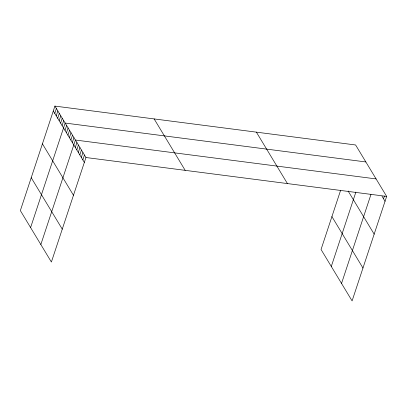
<?xml version="1.0" encoding="UTF-8"?>
<svg xmlns="http://www.w3.org/2000/svg" width="407" height="407" viewBox="0 0 407 407"><rect width="100%" height="100%" fill="white"/><g stroke="black" fill="none" stroke-linecap="round" stroke-linejoin="round"><path stroke-width="0.61" d="M54.909 106.095L20.35 210.597L51.394 262.022L85.953 157.519L54.909 106.095L355.606 144.978L386.65 196.403L352.091 300.905L321.047 249.481L340.634 190.262M54.762 113.395L56.375 108.516M56.222 115.817L57.84 110.943M57.687 118.244L59.3 113.365M59.152 120.665L60.765 115.791M60.612 123.092L62.23 118.213M62.078 125.514L63.69 120.64M30.596 227.564L65.156 123.062L365.852 161.95M65.003 130.367L66.616 125.488M66.468 132.789L68.081 127.91M67.933 135.216L69.546 130.337M69.394 137.637L71.006 132.758M70.859 140.064L72.471 135.185M72.324 142.486L73.937 137.607M40.837 244.536L75.397 140.033L376.093 178.922M75.295 147.41L76.908 142.531M76.801 149.908L78.414 145.029M78.307 152.406L79.925 147.527M79.818 154.904L81.431 150.025M81.324 157.402L82.936 152.523M82.835 159.9L84.447 155.021M331.293 266.453L355.891 192.073M341.534 283.425L370.986 194.368M383.531 198.784L384.427 196.077M85.953 157.519L386.65 196.403M382.02 196.286L385.037 201.282M348.097 190.975L374.165 234.157M331.919 216.605L362.963 268.03M256.379 132.148L287.418 183.572M154.141 118.925L185.185 170.35M53.297 110.969L84.341 162.393M42.425 143.844L73.469 195.274M31.222 177.717L62.266 229.146"/></g></svg>
